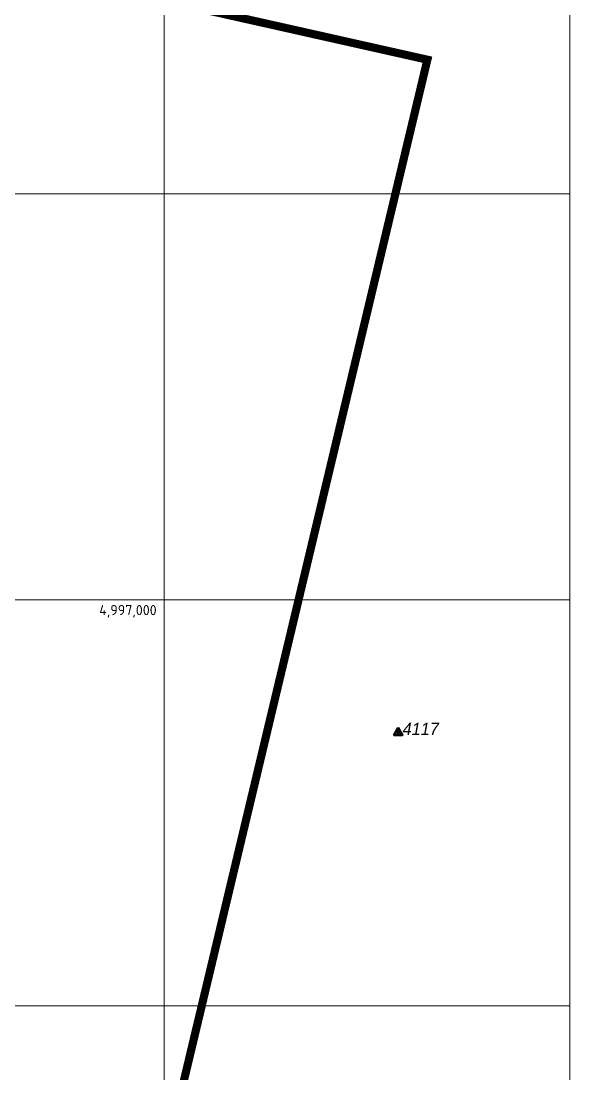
# Model space of a CAD drawing. Header units: millimetres. Extents: x 519 to 9564855, y -810 to 5021775.
# Drawn here: x 9546648 to 9548000, y 4995832 to 4998426 of the extents above; entities that cross this region are included whole.
import ezdxf

# ---------------------------------------------------------------- set-up
doc = ezdxf.new("R2010")
doc.units = ezdxf.units.MM
doc.header["$LTSCALE"] = 2
doc.header["$MEASUREMENT"] = 0
doc.header["$PDMODE"] = 2
doc.header["$PDSIZE"] = 5
doc.linetypes.add('DASHED', pattern=[0.75, 0.5, -0.25])
doc.linetypes.add('HIDDEN2', pattern=[4.7625, 3.175, -1.5875])
for name, color, linetype in [('CONTROL', 7, 'Continuous'), ('Existing roads', 41, 'Continuous'), ('GRID_PULKOVO', 7, 'Continuous'), ('PPLINE_WAT', 7, 'WTR_LINE')]:
    doc.layers.add(name, color=color, linetype=linetype)
doc.layers.add('Land lease as of 24.06.2004', color=47, linetype='HIDDEN2', lineweight=70)
doc.styles.add('92051501$0$STANDARD', font='simplex.shx')
doc.styles.add('Elect', font='isocpeur.ttf')
doc.styles.add('Line_GUGK', font='')
doc.styles.get('Line_GUGK').set_extended_font_data('Bm431', italic=True)
doc.linetypes.add('WTR_LINE', pattern='A,0.5,-0.2,["W",92051501$0$STANDARD,S=0.1,R=0,X=-0.1,Y=-0.05],-0.05', length=0.75)

# ---------------------------------------------------------------- blocks, each defined once
blk = doc.blocks.new('A$C53fd71da')
at = {"layer": 'CONTROL', "color": 6, "lineweight": 50}
blk.add_lwpolyline([(0, 12.3), (-10.7, -6.2), (10.7, -6.2)], close=True, dxfattribs=at)
at = {"layer": 'CONTROL', "color": 6, "lineweight": 5, "const_width": 1}
blk.add_lwpolyline([(-0.5, 0, 1), (0.5, 0, 1)], format="xyb", close=True, dxfattribs=at)
at = {"layer": 'CONTROL', "color": 6, "lineweight": 50}
blk.add_point((0, 0), dxfattribs=at)

msp = doc.modelspace()

# ---------------------------------------------------------------- linework, layer by layer
at = {"layer": 'Existing roads', "color": 0, "linetype": 'ByBlock', "lineweight": 0, "ltscale": 80}
msp.add_line((9533000, 4998000), (9548000, 4998000), dxfattribs=at)
at = {"layer": 'GRID_PULKOVO', "lineweight": 0}
for p, q in [((9547000, 5010000), (9547000, 4992000)), ((9548000, 5010000), (9548000, 4992000)), ((9533000, 4997000), (9548000, 4997000)), ((9533000, 4996000), (9548000, 4996000))]:
    msp.add_line(p, q, dxfattribs=at)
at = {"layer": 'Land lease as of 24.06.2004', "color": 34, "linetype": 'DASHED', "lineweight": 0, "ltscale": 50, "const_width": 20}
msp.add_lwpolyline([(9519654.3, 5003739.6), (9532971.6, 5004566.6), (9534671.1, 5001241.4), (9547648.8, 4998330.8), (9546800.6, 4994774.1), (9538599.5, 4994719.2), (9534700.1, 4995931.6), (9534118, 4994384.9), (9531927.8, 4994990.9), (9532139.5, 4996381.2), (9522290.1, 4999426.3), (9519885.3, 4999727), (9519654.3, 5003739.6)], dxfattribs=at)
at = {"layer": 'PPLINE_WAT', "color": 18, "linetype": 'ByBlock', "lineweight": 0, "ltscale": 5, "true_color": 0x000000}
msp.add_point((9547648.8, 4998330.8), dxfattribs=at)

# ---------------------------------------------------------------- block references
at = {"layer": 'CONTROL', "color": 6, "lineweight": 5}
msp.add_blockref('A$C53fd71da', (9547577.1, 4996673.11), dxfattribs=at)

# ---------------------------------------------------------------- texts
at = {"layer": 'CONTROL', "color": 6, "lineweight": 0, "style": 'Line_GUGK'}
msp.add_text('4117', height=30, dxfattribs=at).set_placement((9547587.76076, 4996666.95501))
at = {"layer": 'GRID_PULKOVO', "lineweight": 0, "style": 'Elect'}
msp.add_text('4,997,000', height=25, rotation=0.00000003, dxfattribs=at).set_placement((9546840.2303, 4996962.16286))

doc.saveas('drawing.dxf')
